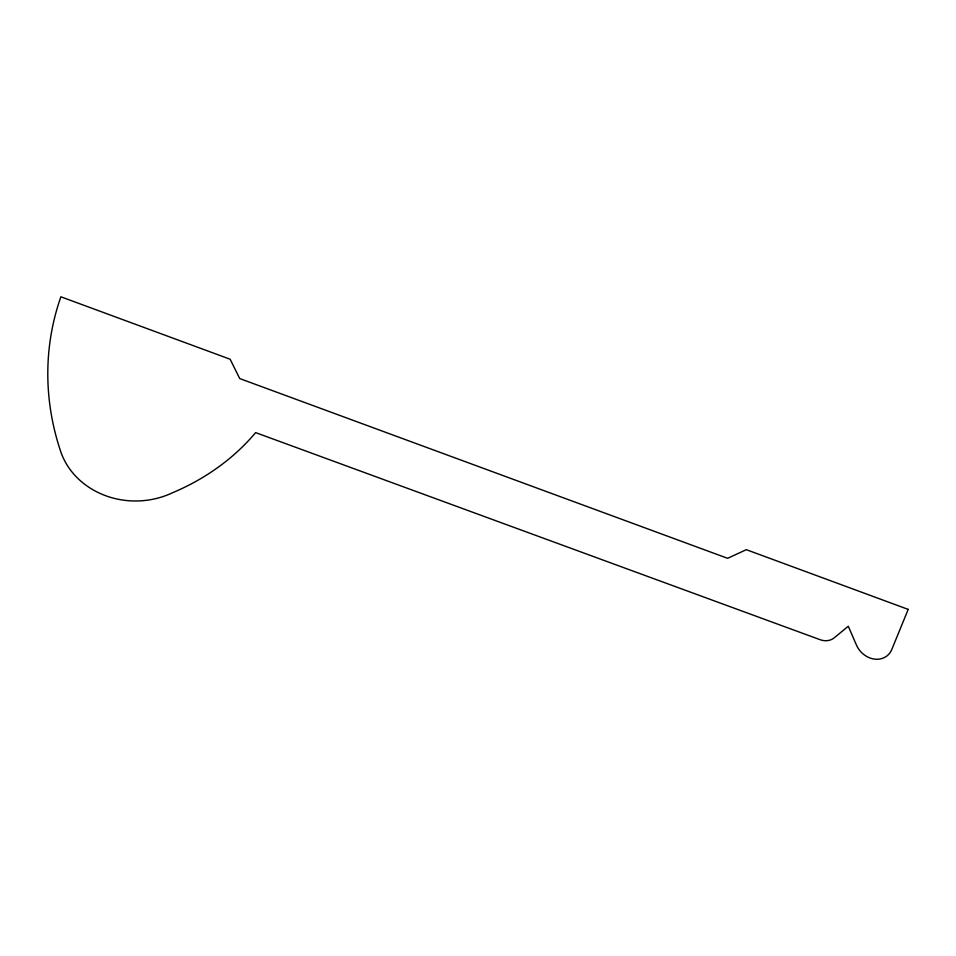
<?xml version="1.0" encoding="UTF-8"?>
<svg xmlns="http://www.w3.org/2000/svg" width="956" height="956" viewBox="0 0 956 956"><rect width="100%" height="100%" fill="white"/><g stroke="black" fill="none" stroke-linecap="round" stroke-linejoin="round"><path stroke-width="1.43" d="M908.2 609.39L891.757 649.566A20.901 17.77 48.3 0 1 874.513 659.114A20.901 17.77 48.3 0 1 856.445 645.061L848.283 626.24L834.265 637.795A16.682 14.364 47 0 1 820.164 639.719L255.622 432.614A224.624 192.036 0.5 0 1 172.355 492.818A78.225 69.525 -0.2 0 1 60.957 452.284A293.898 260.63 14.3 0 1 60.873 296.79L230.145 359.241L239.717 378.564L727.624 558.316L746.325 549.676L908.2 609.39"/></g></svg>
